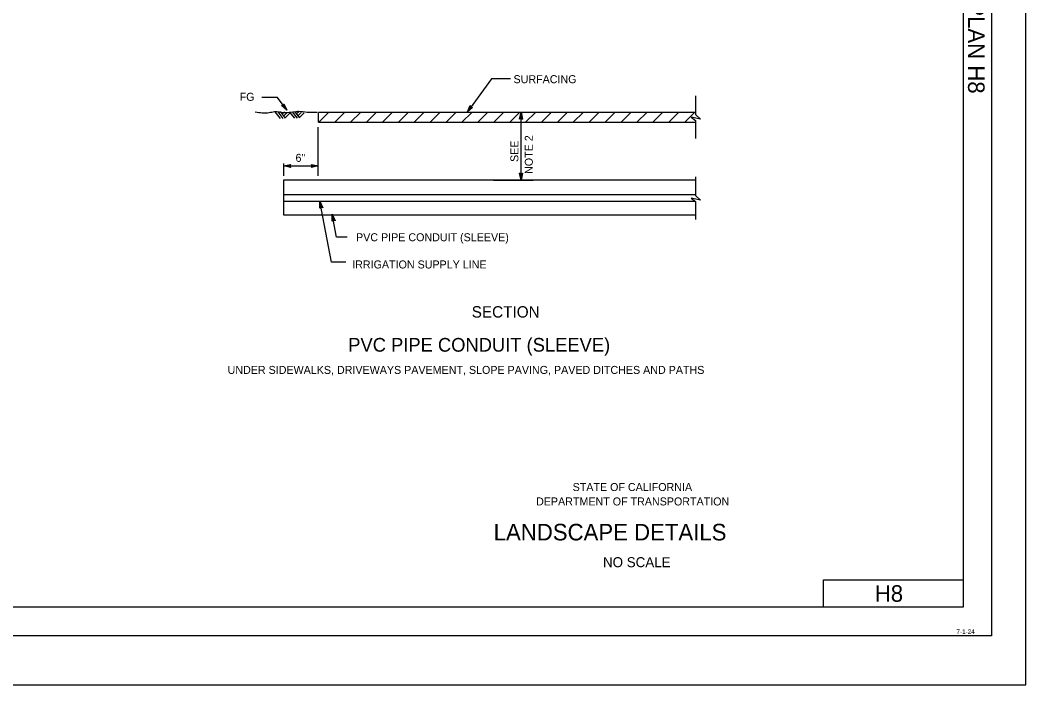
# Model space of a CAD drawing. Extents: x -893 to 867, y -474 to 712.
# Drawn here: x -13 to 867, y -474 to 108 of the extents above; entities that cross this region are included whole.
import ezdxf

# ---------------------------------------------------------------- set-up
doc = ezdxf.new("R2010")
doc.units = 0
for name, color, linetype in [('10 Sheet Format', 7, 'Continuous'), ('56 Stage 3 Anno', 7, 'Continuous'), ('57 Undefined', 7, 'Continuous'), ('59 Sndwall Anno', 7, 'Continuous'), ('60 Nongeo Data', 7, 'Continuous'), ('border_INSIDE-BORDER-anno', 7, 'Continuous'), ('border_PLOTTING-ELEMENTS', 7, 'Continuous'), ('border_rw_22x34_Cut_Lines', 7, 'Continuous'), ('border_SHEET', 7, 'Continuous'), ('border_WITHIN-BORDER-anno', 7, 'Continuous')]:
    doc.layers.add(name, color=color, linetype=linetype)

# ---------------------------------------------------------------- blocks, each defined once
blk = doc.blocks.new('AHT')
at = {"layer": '10 Sheet Format'}
for p, q in [((-5.9055, 1.3189), (-5.9055, 1.3189)), ((0, 0), (0, 0)), ((-5.9055, -1.3091), (-5.9055, -1.3091))]:
    blk.add_line(p, q, dxfattribs=at)
blk.add_lwpolyline([(-5.9055, 1.3189), (0, 0), (-5.9059, -1.3094), (-5.6957, -0.9602), (-1.3693, -0.0035), (-5.6968, 0.9693), (-5.4886, 0.6205), (-2.7193, 0.002), (-5.4858, -0.6114), (-5.2756, -0.2622), (-4.0791, 0.0031), (-5.2799, 0.2713), (-5.1181, 0), (-5.9059, -1.3094), (-5.1181, 0)], close=True, dxfattribs=at)

msp = doc.modelspace()

# ---------------------------------------------------------------- linework, layer by layer
at = {"layer": '56 Stage 3 Anno'}
for p, q in [((211.88, 39.88), (197.93, 39.88)), ((219.85, 28.82), (211.88, 39.88)), ((215.26, 32.92), (216.81, 33.04)), ((219.85, 28.82), (215.26, 32.92)), ((215.26, 32.92), (215.26, 32.92)), ((219.03, 29.95), (215.69, 32.93)), ((218.23, 31.07), (216.08, 32.99)), ((217.43, 32.19), (216.5, 33.01)), ((216.81, 33.04), (217.43, 34.48)), ((216.93, 33.35), (217.43, 32.19)), ((217.11, 33.69), (218.23, 31.07)), ((217.27, 34.09), (219.04, 29.94)), ((217.43, 34.48), (217.43, 34.48)), ((217.43, 34.48), (219.85, 28.82)), ((219.85, 28.82), (219.85, 28.82)), ((424.89, -32.28), (424.89, 27.19)), ((247.46, -28.66), (247.46, 14.19)), ((217.2, -28.66), (217.2, -17.62)), ((217.2, -19.88), (223.2, -18.55)), ((217.2, -19.88), (247.45, -19.88)), ((223.2, -21.22), (217.2, -19.88)), ((217.2, -19.88), (217.2, -19.88)), ((222.98, -20.86), (218.58, -19.88)), ((218.59, -19.88), (222.96, -18.91)), ((219.96, -19.88), (222.78, -19.26)), ((222.75, -20.5), (219.96, -19.88)), ((221.34, -19.88), (222.55, -19.62)), ((222.57, -20.16), (221.34, -19.88)), ((223.2, -18.55), (222.4, -19.88)), ((222.4, -19.88), (223.2, -21.22)), ((223.2, -18.55), (223.2, -18.55)), ((223.2, -21.22), (223.2, -21.22)), ((242.25, -19.88), (241.45, -18.54)), ((241.45, -18.54), (241.45, -18.54)), ((241.45, -18.54), (247.45, -19.88)), ((247.45, -19.88), (241.45, -21.21)), ((241.45, -21.21), (242.25, -19.88)), ((241.45, -21.21), (241.45, -21.21)), ((241.67, -18.9), (246.07, -19.88)), ((246.06, -19.88), (241.69, -20.85)), ((244.69, -19.88), (241.87, -20.5)), ((241.9, -19.26), (244.69, -19.88)), ((242.08, -19.6), (243.31, -19.88)), ((243.31, -19.88), (242.1, -20.14)), ((247.45, -19.88), (247.45, -19.88)), ((400.81, -32.28), (435.32, -32.28)), ((248.66, -56.95), (248.85, -50.81)), ((259.08, -104.21), (248.85, -50.81)), ((248.85, -50.81), (248.85, -50.81)), ((248.85, -50.81), (251.29, -56.45)), ((248.97, -56.67), (249.11, -52.16)), ((249.12, -52.17), (250.89, -56.29)), ((249.83, -55.91), (248.66, -56.95)), ((248.66, -56.95), (248.66, -56.95)), ((249.28, -56.37), (249.37, -53.52)), ((249.37, -53.52), (250.51, -56.18)), ((249.59, -56.14), (249.63, -54.88)), ((249.63, -54.88), (250.12, -56.01)), ((251.29, -56.45), (249.83, -55.91)), ((251.29, -56.45), (251.29, -56.45)), ((259.45, -68.35), (259.64, -62.2)), ((260.61, -67.31), (259.45, -68.35)), ((259.45, -68.35), (259.45, -68.35)), ((263.49, -82.33), (259.64, -62.2)), ((259.64, -62.2), (259.64, -62.2)), ((259.64, -62.2), (262.07, -67.84)), ((259.76, -68.07), (259.89, -63.56)), ((259.9, -63.57), (261.67, -67.68)), ((260.07, -67.77), (260.15, -64.92)), ((260.15, -64.92), (261.3, -67.57)), ((260.37, -67.53), (260.41, -66.27)), ((260.41, -66.27), (260.9, -67.41)), ((262.07, -67.84), (260.61, -67.31)), ((262.07, -67.84), (262.07, -67.84)), ((272.71, -82.33), (263.49, -82.33)), ((271.43, -104.21), (259.08, -104.21))]:
    msp.add_line(p, q, dxfattribs=at)
msp.add_lwpolyline([(415.74, 56.3), (399.05, 56.3), (377.88, 27.4)], dxfattribs=at)
msp.add_lwpolyline([(382.43, 31.38), (377.88, 27.4), (380.31, 32.94), (380.47, 32.56), (378.69, 28.51), (382.03, 31.42), (381.62, 31.46), (379.49, 29.59), (380.63, 32.19), (380.79, 31.81), (380.29, 30.69), (381.22, 31.5), (380.9, 31.53), (380.31, 32.94), (380.9, 31.53)], close=True, dxfattribs=at)
at = {"layer": '59 Sndwall Anno'}
for p, q in [((209.51, 27.34), (214, 21.65)), ((211.9, 27.34), (216.4, 21.65)), ((214.09, 27.64), (218.58, 21.95)), ((217.77, 27.33), (215.88, 25.44)), ((219.91, 26.73), (217.14, 23.96)), ((222.6, 26.45), (218.4, 22.25)), ((222.06, 27.6), (226.55, 21.91)), ((224.45, 27.6), (228.95, 21.91)), ((226.64, 27.9), (231.13, 22.21)), ((230.32, 27.59), (228.43, 25.7)), ((232.46, 26.99), (229.69, 24.22)), ((235.15, 26.71), (230.96, 22.52)), ((247.87, 18.37), (256.69, 27.19)), ((261.79, 18.37), (270.61, 27.19)), ((275.71, 18.37), (284.53, 27.19)), ((289.63, 18.37), (298.44, 27.19)), ((303.55, 18.37), (312.36, 27.19)), ((317.47, 18.37), (326.28, 27.19)), ((331.39, 18.37), (340.2, 27.19)), ((345.31, 18.37), (354.12, 27.19)), ((359.23, 18.37), (368.04, 27.19)), ((373.14, 18.37), (381.96, 27.19)), ((387.06, 18.37), (395.88, 27.19)), ((400.98, 18.37), (409.8, 27.19)), ((414.9, 18.37), (423.72, 27.19)), ((428.82, 18.37), (437.64, 27.19)), ((442.74, 18.37), (451.56, 27.19)), ((456.66, 18.37), (465.48, 27.19)), ((470.58, 18.37), (479.4, 27.19)), ((484.5, 18.37), (493.32, 27.19)), ((498.42, 18.37), (507.24, 27.19)), ((512.34, 18.37), (521.16, 27.19)), ((526.26, 18.37), (535.08, 27.19)), ((540.18, 18.37), (548.99, 27.19)), ((554.1, 18.37), (562.91, 27.19)), ((568.02, 18.37), (576.83, 27.19))]:
    msp.add_line(p, q, dxfattribs=at)
at = {"layer": '60 Nongeo Data'}
for p, q in [((577.53, 41.62), (577.53, 25.06)), ((247.51, 27.19), (577.53, 27.19)), ((247.51, 18.37), (247.51, 27.01)), ((247.51, 18.37), (577.53, 18.37)), ((581.8, 20.95), (573.77, 22.7)), ((573.77, 22.7), (577.53, 20)), ((577.53, 25.06), (581.8, 20.95)), ((577.53, 20), (577.53, 4.14)), ((577.53, -32.28), (217.09, -32.28)), ((217.09, -32.28), (217.09, -62.64)), ((577.53, -29.28), (577.53, -45.84)), ((217.05, -50.76), (577.53, -50.76)), ((217.1, -44.97), (577.53, -44.97)), ((581.8, -49.95), (573.77, -48.19)), ((573.77, -48.19), (577.53, -50.9)), ((577.53, -45.84), (581.8, -49.95)), ((577.53, -50.9), (577.53, -66.75)), ((217.09, -62.64), (577.53, -62.64))]:
    msp.add_line(p, q, dxfattribs=at)
msp.add_spline([(192.27, 27.4), (204.56, 26.87), (208.99, 27.66), (218, 26.76), (228.12, 27.89), (230.19, 27.92), (237.77, 27.31), (242.48, 27.14), (246.56, 27.06)], degree=3, dxfattribs=at)
at = {"layer": 'border_PLOTTING-ELEMENTS'}
for points in [[(-893.45, -474.04), (866.55, -474.04), (866.55, 711.96), (-893.45, 711.96)], [(-863.45, 668.96), (836.55, 668.96), (836.55, -431.04), (-863.45, -431.04)]]:
    msp.add_lwpolyline(points, close=True, dxfattribs=at)
at = {"layer": 'border_rw_22x34_Cut_Lines'}
msp.add_lwpolyline([(-863.45, 668.96), (836.55, 668.96), (836.55, -431.04), (-863.45, -431.04)], close=True, dxfattribs=at)
at = {"layer": 'border_SHEET'}
for p, q in [((811.55, 643.96), (811.55, -406.04)), ((689.52, -406.04), (689.52, -382.04)), ((689.52, -382.04), (811.52, -382.04)), ((811.55, -406.04), (-813.45, -406.04))]:
    msp.add_line(p, q, dxfattribs=at)

# ---------------------------------------------------------------- block references
at = {"layer": '56 Stage 3 Anno', "xscale": 1.0169490944309927, "yscale": 1.0120609702088803}
for p, rotation in [((424.89, 27.19), 90), ((424.89, -32.28), -90)]:
    msp.add_blockref('AHT', p, dxfattribs=dict(at, rotation=rotation))

# ---------------------------------------------------------------- texts
at = {"layer": '10 Sheet Format'}
for s, height, p in [('STATE OF CALIFORNIA', 7, (469.98, -304.4)), ('DEPARTMENT OF TRANSPORTATION', 7, (437.98, -317)), ('LANDSCAPE DETAILS', 14.5, (400.89, -347.61))]:
    msp.add_text(s, height=height, dxfattribs=at).set_placement(p)
at = {"layer": '56 Stage 3 Anno'}
for s, p in [('SEE', (422.52, -16.37)), ('NOTE 2', (435.12, -26.86))]:
    msp.add_text(s, height=7, rotation=90, dxfattribs=at).set_placement(p)
at = {"layer": '57 Undefined'}
for s, height, p in [('SURFACING', 7, (418.25, 52.54)), ('FG', 7, (178.63, 37.12)), ('6"', 7, (227.51, -16.31)), ('PVC PIPE CONDUIT (SLEEVE)', 7, (280.47, -85.79)), ('IRRIGATION SUPPLY LINE', 7, (277.11, -109.59)), ('SECTION', 10, (381.69, -152.6)), ('PVC PIPE CONDUIT (SLEEVE)', 12, (273.65, -182.42)), ('UNDER SIDEWALKS, DRIVEWAYS PAVEMENT, SLOPE PAVING, PAVED DITCHES AND PATHS', 7, (168.08, -201.89))]:
    msp.add_text(s, height=height, dxfattribs=at).set_placement(p)
at = {"layer": 'border_INSIDE-BORDER-anno'}
msp.add_text('NO SCALE', height=8.75, dxfattribs=at).set_placement((496.52, -371.04))
at = {"layer": 'border_WITHIN-BORDER-anno'}
msp.add_text('2024 STANDARD PLAN H8', height=14.5, rotation=270, dxfattribs=at).set_placement((815.92, 284.8))
for s, height, p in [('H8', 14.5, (734.33, -401.29)), ('7-1-24', 4, (805.79, -429.47))]:
    msp.add_text(s, height=height, dxfattribs=at).set_placement(p)

doc.saveas('drawing.dxf')
